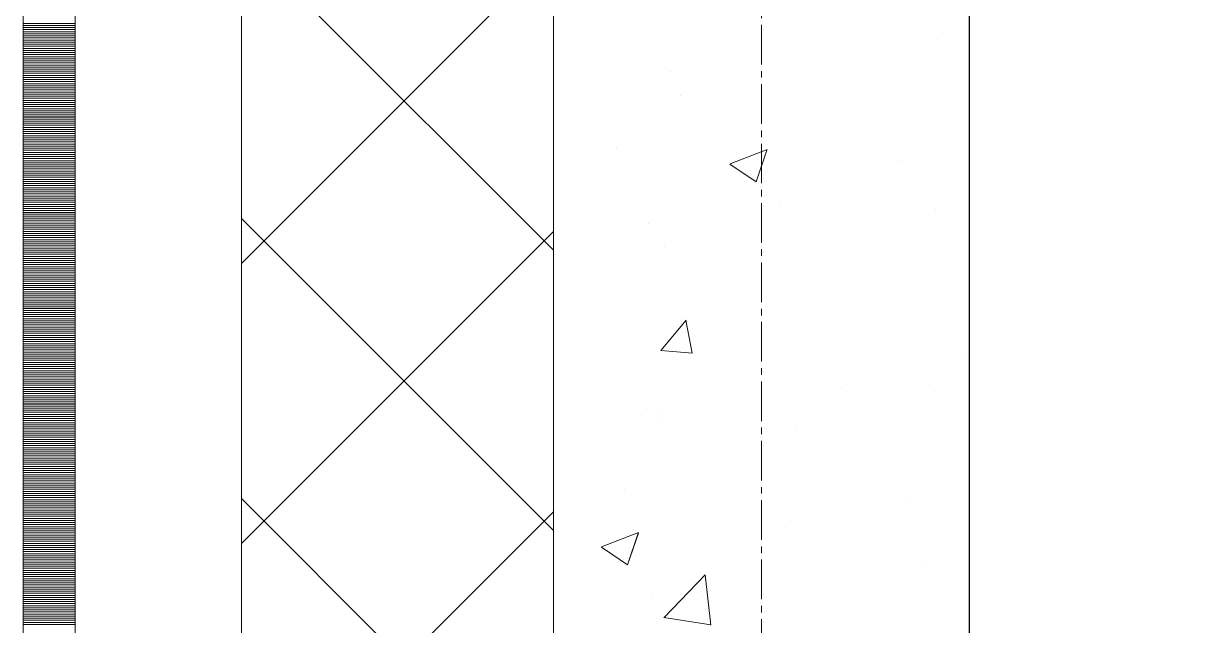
# Model space of a CAD drawing. Header units: millimetres. Extents: x 470010 to 1231400, y -134005 to 421770.
# Drawn here: x 806168 to 806726, y 166780 to 167070 of the extents above; entities that cross this region are included whole.
import ezdxf
from ezdxf.enums import TextEntityAlignment as Align

# ---------------------------------------------------------------- set-up
doc = ezdxf.new("R2010")
doc.units = ezdxf.units.MM
doc.linetypes.add('CENTER2', pattern=[28.575, 19.05, -3.175, 3.175, -3.175])
doc.linetypes.add('DASHED', pattern=[19.05, 12.7, -6.35])
doc.layers.get('Defpoints').update_dxf_attribs({"color": 140})
doc.layers.add('АР_Делит', color=120, linetype='Continuous', lineweight=0, plot=False)
for name, color, linetype, lineweight in [('АР_Стены ПЕНОблок', 52, 'Continuous', 20), ('АР_Тонкая', 254, 'Continuous', 5), ('АР_Утеплитель', 31, 'Continuous', 0), ('АР_Штриховка', 8, 'Continuous', 0)]:
    doc.layers.add(name, color=color, linetype=linetype, lineweight=lineweight)
doc.layers.add('РД_Оси_100', color=7, linetype='Continuous', lineweight=0, true_color=0x525252)
doc.styles.add('style1', font='ARIALN.TTF')

# ---------------------------------------------------------------- blocks, each defined once
blk = doc.blocks.new('СОШ_2200_АР_ОСИ_М100_28.05.24')
at = {"layer": 'АР_Делит', "color": 251, "linetype": 'DASHED', "true_color": 0x636466}
blk.add_lwpolyline([(114955, 135155), (114955, -355), (93595.036, -355), (93595.036, 13855), (94145, 13855), (94145, 68320), (66055, 68320), (66055, 13857.73), (83455, 13857.73), (83455, -355), (45245, -355), (45245, 13145), (44695, 13145), (44695, 26755), (45245, 26755), (45245, 68320), (20455, 68320), (20455, 26755), (27955, 26755), (27955, 13145), (-355, 13145), (-355, 100855)], dxfattribs=at)
at = {"layer": 'РД_Оси_100', "color": 251, "linetype": 'CENTER2', "true_color": 0x636466}
blk.add_line((0, -6155), (0, 139938.679), dxfattribs=at)
blk = doc.blocks.new('A$C9108343f')
at = {"layer": 'АР_Стены ПЕНОблок', "color": 18, "linetype": 'Continuous', "lineweight": 20, "true_color": 0x000000}
for p, q in [((140704.09, 313879.49), (140704.09, 237679.49)), ((140904.09, 237679.49), (140904.09, 313879.49))]:
    blk.add_line(p, q, dxfattribs=at)
at = {"layer": 'АР_Тонкая', "color": 18, "linetype": 'Continuous', "lineweight": 5, "true_color": 0x000000}
for p, q in [((140449.09, 313879.49), (140449.09, 237679.49)), ((140474.09, 313879.49), (140474.09, 237679.49)), ((140474.09, 237679.49), (140474.09, 313879.49)), ((140554.09, 237679.49), (140554.09, 313879.49))]:
    blk.add_line(p, q, dxfattribs=at)
at = {"layer": 'АР_Утеплитель', "color": 18, "linetype": 'Continuous', "lineweight": 0, "true_color": 0x000000}
for p, q in [((140554.09, 313879.49), (140554.09, 237679.49)), ((140704.09, 237679.49), (140704.09, 313879.49))]:
    blk.add_line(p, q, dxfattribs=at)
at = {"layer": 'АР_Штриховка', "color": 18, "linetype": 'Continuous', "lineweight": 0, "true_color": 0x000000}
for p, q in [((140704.09, 267327.15), (140554.09, 267477.15)), ((140554.09, 267320.86), (140704.09, 267470.86)), ((140449.09, 267436.24), (140474.09, 267436.24)), ((140449.09, 267435.24), (140474.09, 267435.24)), ((140449.09, 267434.24), (140474.09, 267434.24)), ((140449.09, 267433.24), (140474.09, 267433.24)), ((140449.09, 267432.24), (140474.09, 267432.24)), ((140449.09, 267431.24), (140474.09, 267431.24)), ((140449.09, 267430.24), (140474.09, 267430.24)), ((140449.09, 267429.24), (140474.09, 267429.24)), ((140891.03, 267431.22), (140891.03, 267431.22)), ((140449.09, 267428.24), (140474.09, 267428.24)), ((140449.09, 267427.24), (140474.09, 267427.24)), ((140449.09, 267426.24), (140474.09, 267426.24)), ((140449.09, 267425.24), (140474.09, 267425.24)), ((140449.09, 267424.24), (140474.09, 267424.24)), ((140449.09, 267423.24), (140474.09, 267423.24)), ((140449.09, 267422.24), (140474.09, 267422.24)), ((140449.09, 267421.24), (140474.09, 267421.24)), ((140449.09, 267420.24), (140474.09, 267420.24)), ((140449.09, 267419.24), (140474.09, 267419.24)), ((140449.09, 267418.24), (140474.09, 267418.24)), ((140449.09, 267417.24), (140474.09, 267417.24)), ((140449.09, 267416.24), (140474.09, 267416.24)), ((140449.09, 267415.24), (140474.09, 267415.24)), ((140449.09, 267414.24), (140474.09, 267414.24)), ((140449.09, 267413.24), (140474.09, 267413.24)), ((140760.61, 267413.33), (140760.61, 267413.33)), ((140449.09, 267412.24), (140474.09, 267412.24)), ((140449.09, 267411.24), (140474.09, 267411.24)), ((140449.09, 267410.24), (140474.09, 267410.24)), ((140449.09, 267409.24), (140474.09, 267409.24)), ((140449.09, 267408.24), (140474.09, 267408.24)), ((140449.09, 267407.24), (140474.09, 267407.24)), ((140449.09, 267406.24), (140474.09, 267406.24)), ((140449.09, 267405.24), (140474.09, 267405.24)), ((140449.09, 267404.24), (140474.09, 267404.24)), ((140449.09, 267403.24), (140474.09, 267403.24)), ((140449.09, 267402.24), (140474.09, 267402.24)), ((140765.24, 267401.51), (140765.24, 267401.51)), ((140449.09, 267401.24), (140474.09, 267401.24)), ((140449.09, 267400.24), (140474.09, 267400.24)), ((140449.09, 267399.24), (140474.09, 267399.24)), ((140449.09, 267398.24), (140474.09, 267398.24)), ((140449.09, 267397.24), (140474.09, 267397.24)), ((140449.09, 267396.24), (140474.09, 267396.24)), ((140449.09, 267395.24), (140474.09, 267395.24)), ((140449.09, 267394.24), (140474.09, 267394.24)), ((140449.09, 267393.24), (140474.09, 267393.24)), ((140449.09, 267392.24), (140474.09, 267392.24)), ((140449.09, 267391.24), (140474.09, 267391.24)), ((140449.09, 267390.24), (140474.09, 267390.24)), ((140449.09, 267389.24), (140474.09, 267389.24)), ((140449.09, 267388.24), (140474.09, 267388.24)), ((140449.09, 267387.24), (140474.09, 267387.24)), ((140449.09, 267386.24), (140474.09, 267386.24)), ((140449.09, 267385.24), (140474.09, 267385.24)), ((140449.09, 267384.24), (140474.09, 267384.24)), ((140449.09, 267383.24), (140474.09, 267383.24)), ((140449.09, 267382.24), (140474.09, 267382.24)), ((140449.09, 267381.24), (140474.09, 267381.24)), ((140449.09, 267380.24), (140474.09, 267380.24)), ((140449.09, 267379.24), (140474.09, 267379.24)), ((140449.09, 267378.24), (140474.09, 267378.24)), ((140449.09, 267377.24), (140474.09, 267377.24)), ((140449.09, 267376.24), (140474.09, 267376.24)), ((140449.09, 267375.24), (140474.09, 267375.24)), ((140449.09, 267374.24), (140474.09, 267374.24)), ((140734.35, 267376.08), (140734.35, 267376.08)), ((140789.01, 267368.74), (140806.8, 267375.57)), ((140801.57, 267360.02), (140806.72, 267375.37)), ((140449.09, 267373.24), (140474.09, 267373.24)), ((140449.09, 267372.24), (140474.09, 267372.24)), ((140449.09, 267371.24), (140474.09, 267371.24)), ((140449.09, 267370.24), (140474.09, 267370.24)), ((140449.09, 267369.24), (140474.09, 267369.24)), ((140449.09, 267368.24), (140474.09, 267368.24)), ((140788.92, 267368.55), (140801.56, 267360.02)), ((140869.94, 267370.36), (140869.94, 267370.36)), ((140449.09, 267367.24), (140474.09, 267367.24)), ((140449.09, 267366.24), (140474.09, 267366.24)), ((140449.09, 267365.24), (140474.09, 267365.24)), ((140449.09, 267364.24), (140474.09, 267364.24)), ((140449.09, 267363.24), (140474.09, 267363.24)), ((140449.09, 267362.24), (140474.09, 267362.24)), ((140449.09, 267361.24), (140474.09, 267361.24)), ((140449.09, 267360.24), (140474.09, 267360.24)), ((140449.09, 267359.24), (140474.09, 267359.24)), ((140449.09, 267358.24), (140474.09, 267358.24)), ((140449.09, 267357.24), (140474.09, 267357.24)), ((140449.09, 267356.24), (140474.09, 267356.24)), ((140449.09, 267355.24), (140474.09, 267355.24)), ((140449.09, 267354.24), (140474.09, 267354.24)), ((140449.09, 267353.24), (140474.09, 267353.24)), ((140449.09, 267352.24), (140474.09, 267352.24)), ((140449.09, 267351.24), (140474.09, 267351.24)), ((140449.09, 267350.24), (140474.09, 267350.24)), ((140449.09, 267349.24), (140474.09, 267349.24)), ((140449.09, 267348.24), (140474.09, 267348.24)), ((140449.09, 267347.24), (140474.09, 267347.24)), ((140449.09, 267346.24), (140474.09, 267346.24)), ((140813.43, 267348.31), (140813.43, 267348.31)), ((140887.94, 267346.66), (140887.94, 267346.66)), ((140449.09, 267345.24), (140474.09, 267345.24)), ((140449.09, 267344.24), (140474.09, 267344.24)), ((140449.09, 267343.24), (140474.09, 267343.24)), ((140449.09, 267342.24), (140474.09, 267342.24)), ((140449.09, 267341.24), (140474.09, 267341.24)), ((140449.09, 267340.24), (140474.09, 267340.24)), ((140704.09, 267192.45), (140554.09, 267342.45)), ((140749.84, 267339.94), (140749.84, 267339.94)), ((140449.09, 267339.24), (140474.09, 267339.24)), ((140449.09, 267338.24), (140474.09, 267338.24)), ((140449.09, 267337.24), (140474.09, 267337.24)), ((140449.09, 267336.24), (140474.09, 267336.24)), ((140449.09, 267335.24), (140474.09, 267335.24)), ((140554.09, 267186.16), (140704.09, 267336.16)), ((140449.09, 267334.24), (140474.09, 267334.24)), ((140449.09, 267333.24), (140474.09, 267333.24)), ((140449.09, 267332.24), (140474.09, 267332.24)), ((140449.09, 267331.24), (140474.09, 267331.24)), ((140449.09, 267330.24), (140474.09, 267330.24)), ((140449.09, 267329.24), (140474.09, 267329.24)), ((140757.52, 267328.78), (140757.52, 267328.78)), ((140449.09, 267328.24), (140474.09, 267328.24)), ((140449.09, 267327.24), (140474.09, 267327.24)), ((140449.09, 267326.24), (140474.09, 267326.24)), ((140449.09, 267325.24), (140474.09, 267325.24)), ((140449.09, 267324.24), (140474.09, 267324.24)), ((140449.09, 267323.24), (140474.09, 267323.24)), ((140449.09, 267322.24), (140474.09, 267322.24)), ((140449.09, 267321.24), (140474.09, 267321.24)), ((140449.09, 267320.24), (140474.09, 267320.24)), ((140449.09, 267319.24), (140474.09, 267319.24)), ((140449.09, 267318.24), (140474.09, 267318.24)), ((140449.09, 267317.24), (140474.09, 267317.24)), ((140449.09, 267316.24), (140474.09, 267316.24)), ((140449.09, 267315.24), (140474.09, 267315.24)), ((140449.09, 267314.24), (140474.09, 267314.24)), ((140449.09, 267313.24), (140474.09, 267313.24)), ((140449.09, 267312.24), (140474.09, 267312.24)), ((140449.09, 267311.24), (140474.09, 267311.24)), ((140449.09, 267310.24), (140474.09, 267310.24)), ((140449.09, 267309.24), (140474.09, 267309.24)), ((140449.09, 267308.24), (140474.09, 267308.24)), ((140449.09, 267307.24), (140474.09, 267307.24)), ((140449.09, 267306.24), (140474.09, 267306.24)), ((140449.09, 267305.24), (140474.09, 267305.24)), ((140449.09, 267304.24), (140474.09, 267304.24)), ((140449.09, 267303.24), (140474.09, 267303.24)), ((140449.09, 267302.24), (140474.09, 267302.24)), ((140449.09, 267301.24), (140474.09, 267301.24)), ((140449.09, 267300.24), (140474.09, 267300.24)), ((140449.09, 267299.24), (140474.09, 267299.24)), ((140449.09, 267298.24), (140474.09, 267298.24)), ((140449.09, 267297.24), (140474.09, 267297.24)), ((140449.09, 267296.24), (140474.09, 267296.24)), ((140449.09, 267295.24), (140474.09, 267295.24)), ((140449.09, 267294.24), (140474.09, 267294.24)), ((140449.09, 267293.24), (140474.09, 267293.24)), ((140449.09, 267292.24), (140474.09, 267292.24)), ((140449.09, 267291.24), (140474.09, 267291.24)), ((140449.09, 267290.24), (140474.09, 267290.24)), ((140755.73, 267278.98), (140767.98, 267293.57)), ((140770.73, 267277.61), (140767.8, 267293.53)), ((140449.09, 267289.24), (140474.09, 267289.24)), ((140449.09, 267288.24), (140474.09, 267288.24)), ((140449.09, 267287.24), (140474.09, 267287.24)), ((140449.09, 267286.24), (140474.09, 267286.24)), ((140449.09, 267285.24), (140474.09, 267285.24)), ((140449.09, 267284.24), (140474.09, 267284.24)), ((140449.09, 267283.24), (140474.09, 267283.24)), ((140449.09, 267282.24), (140474.09, 267282.24)), ((140449.09, 267281.24), (140474.09, 267281.24)), ((140449.09, 267280.24), (140474.09, 267280.24)), ((140449.09, 267279.24), (140474.09, 267279.24)), ((140755.73, 267278.97), (140770.92, 267277.64)), ((140449.09, 267278.24), (140474.09, 267278.24)), ((140449.09, 267277.24), (140474.09, 267277.24)), ((140449.09, 267276.24), (140474.09, 267276.24)), ((140449.09, 267275.24), (140474.09, 267275.24)), ((140449.09, 267274.24), (140474.09, 267274.24)), ((140449.09, 267273.24), (140474.09, 267273.24)), ((140902.88, 267275.38), (140902.88, 267275.38)), ((140449.09, 267272.24), (140474.09, 267272.24)), ((140449.09, 267271.24), (140474.09, 267271.24)), ((140449.09, 267270.24), (140474.09, 267270.24)), ((140449.09, 267269.24), (140474.09, 267269.24)), ((140449.09, 267268.24), (140474.09, 267268.24)), ((140449.09, 267267.24), (140474.09, 267267.24)), ((140449.09, 267266.24), (140474.09, 267266.24)), ((140449.09, 267265.24), (140474.09, 267265.24)), ((140449.09, 267264.24), (140474.09, 267264.24)), ((140449.09, 267263.24), (140474.09, 267263.24)), ((140449.09, 267262.24), (140474.09, 267262.24)), ((140884.85, 267262.11), (140884.85, 267262.11)), ((140449.09, 267261.24), (140474.09, 267261.24)), ((140449.09, 267260.24), (140474.09, 267260.24)), ((140449.09, 267259.24), (140474.09, 267259.24)), ((140449.09, 267258.24), (140474.09, 267258.24)), ((140449.09, 267257.24), (140474.09, 267257.24)), ((140449.09, 267256.24), (140474.09, 267256.24)), ((140842.81, 267260.8), (140842.81, 267260.8)), ((140449.09, 267255.24), (140474.09, 267255.24)), ((140449.09, 267254.24), (140474.09, 267254.24)), ((140449.09, 267253.24), (140474.09, 267253.24)), ((140449.09, 267252.24), (140474.09, 267252.24)), ((140449.09, 267251.24), (140474.09, 267251.24)), ((140449.09, 267250.24), (140474.09, 267250.24)), ((140449.09, 267249.24), (140474.09, 267249.24)), ((140449.09, 267248.24), (140474.09, 267248.24)), ((140449.09, 267247.24), (140474.09, 267247.24)), ((140449.09, 267246.24), (140474.09, 267246.24)), ((140449.09, 267245.24), (140474.09, 267245.24)), ((140746.61, 267248.13), (140746.61, 267248.13)), ((140754.75, 267249.95), (140754.75, 267249.95)), ((140449.09, 267244.24), (140474.09, 267244.24)), ((140449.09, 267243.24), (140474.09, 267243.24)), ((140449.09, 267242.24), (140474.09, 267242.24)), ((140449.09, 267241.24), (140474.09, 267241.24)), ((140449.09, 267240.24), (140474.09, 267240.24)), ((140754.44, 267244.22), (140754.44, 267244.22)), ((140820.48, 267240.56), (140820.48, 267240.56)), ((140449.09, 267239.24), (140474.09, 267239.24)), ((140449.09, 267238.24), (140474.09, 267238.24)), ((140449.09, 267237.24), (140474.09, 267237.24)), ((140449.09, 267236.24), (140474.09, 267236.24)), ((140449.09, 267235.24), (140474.09, 267235.24)), ((140449.09, 267234.24), (140474.09, 267234.24)), ((140449.09, 267233.24), (140474.09, 267233.24)), ((140449.09, 267232.24), (140474.09, 267232.24)), ((140449.09, 267231.24), (140474.09, 267231.24)), ((140449.09, 267230.24), (140474.09, 267230.24)), ((140449.09, 267229.24), (140474.09, 267229.24)), ((140449.09, 267228.24), (140474.09, 267228.24)), ((140449.09, 267227.24), (140474.09, 267227.24)), ((140449.09, 267226.24), (140474.09, 267226.24)), ((140449.09, 267225.24), (140474.09, 267225.24)), ((140449.09, 267224.24), (140474.09, 267224.24)), ((140449.09, 267223.24), (140474.09, 267223.24)), ((140449.09, 267222.24), (140474.09, 267222.24)), ((140449.09, 267221.24), (140474.09, 267221.24)), ((140449.09, 267220.24), (140474.09, 267220.24)), ((140449.09, 267219.24), (140474.09, 267219.24)), ((140449.09, 267218.24), (140474.09, 267218.24)), ((140449.09, 267217.24), (140474.09, 267217.24)), ((140449.09, 267216.24), (140474.09, 267216.24)), ((140449.09, 267215.24), (140474.09, 267215.24)), ((140449.09, 267214.24), (140474.09, 267214.24)), ((140449.09, 267213.24), (140474.09, 267213.24)), ((140449.09, 267212.24), (140474.09, 267212.24)), ((140738.45, 267212.17), (140738.45, 267212.17)), ((140449.09, 267211.24), (140474.09, 267211.24)), ((140449.09, 267210.24), (140474.09, 267210.24)), ((140449.09, 267209.24), (140474.09, 267209.24)), ((140449.09, 267208.24), (140474.09, 267208.24)), ((140449.09, 267207.24), (140474.09, 267207.24)), ((140449.09, 267206.24), (140474.09, 267206.24)), ((140704.09, 267057.74), (140554.09, 267207.74)), ((140874.04, 267206.44), (140874.04, 267206.44)), ((140449.09, 267205.24), (140474.09, 267205.24)), ((140449.09, 267204.24), (140474.09, 267204.24)), ((140449.09, 267203.24), (140474.09, 267203.24)), ((140449.09, 267202.24), (140474.09, 267202.24)), ((140449.09, 267201.24), (140474.09, 267201.24)), ((140554.09, 267051.45), (140704.09, 267201.45)), ((140449.09, 267200.24), (140474.09, 267200.24)), ((140449.09, 267199.24), (140474.09, 267199.24)), ((140449.09, 267198.24), (140474.09, 267198.24)), ((140449.09, 267197.24), (140474.09, 267197.24)), ((140449.09, 267196.24), (140474.09, 267196.24)), ((140449.09, 267195.24), (140474.09, 267195.24)), ((140449.09, 267194.24), (140474.09, 267194.24)), ((140449.09, 267193.24), (140474.09, 267193.24)), ((140449.09, 267192.24), (140474.09, 267192.24)), ((140449.09, 267191.24), (140474.09, 267191.24)), ((140449.09, 267190.24), (140474.09, 267190.24)), ((140727.21, 267184.55), (140744.99, 267191.38)), ((140739.76, 267175.83), (140744.91, 267191.18)), ((140815.61, 267194.18), (140815.61, 267194.18)), ((140449.09, 267189.24), (140474.09, 267189.24)), ((140449.09, 267188.24), (140474.09, 267188.24)), ((140449.09, 267187.24), (140474.09, 267187.24)), ((140449.09, 267186.24), (140474.09, 267186.24)), ((140449.09, 267185.24), (140474.09, 267185.24)), ((140449.09, 267184.24), (140474.09, 267184.24)), ((140727.12, 267184.36), (140739.76, 267175.84)), ((140449.09, 267183.24), (140474.09, 267183.24)), ((140449.09, 267182.24), (140474.09, 267182.24)), ((140449.09, 267181.24), (140474.09, 267181.24)), ((140449.09, 267180.24), (140474.09, 267180.24)), ((140449.09, 267179.24), (140474.09, 267179.24)), ((140449.09, 267178.24), (140474.09, 267178.24)), ((140449.09, 267177.24), (140474.09, 267177.24)), ((140449.09, 267176.24), (140474.09, 267176.24)), ((140449.09, 267175.24), (140474.09, 267175.24)), ((140449.09, 267174.24), (140474.09, 267174.24)), ((140449.09, 267173.24), (140474.09, 267173.24)), ((140881.76, 267177.55), (140881.76, 267177.55)), ((140449.09, 267172.24), (140474.09, 267172.24)), ((140449.09, 267171.24), (140474.09, 267171.24)), ((140449.09, 267170.24), (140474.09, 267170.24)), ((140449.09, 267169.24), (140474.09, 267169.24)), ((140449.09, 267168.24), (140474.09, 267168.24)), ((140449.09, 267167.24), (140474.09, 267167.24)), ((140757.23, 267150.47), (140777.01, 267171.09)), ((140779.79, 267146.96), (140776.98, 267171.08)), ((140449.09, 267166.24), (140474.09, 267166.24)), ((140449.09, 267165.24), (140474.09, 267165.24)), ((140449.09, 267164.24), (140474.09, 267164.24)), ((140449.09, 267163.24), (140474.09, 267163.24)), ((140449.09, 267162.24), (140474.09, 267162.24)), ((140449.09, 267161.24), (140474.09, 267161.24)), ((140449.09, 267160.24), (140474.09, 267160.24)), ((140449.09, 267159.24), (140474.09, 267159.24)), ((140449.09, 267158.24), (140474.09, 267158.24)), ((140449.09, 267157.24), (140474.09, 267157.24)), ((140449.09, 267156.24), (140474.09, 267156.24)), ((140751.35, 267159.67), (140751.35, 267159.67)), ((140775.99, 267160.62), (140775.99, 267160.62)), ((140449.09, 267155.24), (140474.09, 267155.24)), ((140449.09, 267154.24), (140474.09, 267154.24)), ((140449.09, 267153.24), (140474.09, 267153.24)), ((140449.09, 267152.24), (140474.09, 267152.24)), ((140449.09, 267151.24), (140474.09, 267151.24)), ((140449.09, 267150.24), (140474.09, 267150.24)), ((140757.21, 267150.51), (140779.8, 267147.01)), ((140449.09, 267149.24), (140474.09, 267149.24)), ((140449.09, 267148.24), (140474.09, 267148.24)), ((140449.09, 267147.24), (140474.09, 267147.24))]:
    blk.add_line(p, q, dxfattribs=at)
at = {"layer": 'РД_Оси_100'}
blk.add_blockref('СОШ_2200_АР_ОСИ_М100_28.05.24', (140804.09, 223079.49), dxfattribs=at)
at = {"layer": 'Defpoints', "color": 18, "true_color": 0x000000, "style": 'style1'}
for p in [(143949.34, 316089.12), (143974.98, 281639.5), (143890.4, 273244.71), (143839.99, 264276.81), (143967.75, 254892.38), (12251.96, 104178.14), (12382.58, 96023.14)]:
    blk.add_attdef('АР-ПОМЕЩЕНИЕ:НАИМЕНОВАНИЕ', text='', height=100, dxfattribs=at).set_placement(p, align=Align.MIDDLE)
at = {"layer": 'Defpoints', "color": 18, "true_color": 0x000000, "style": 'style1', "flags": 8}
for p in [(143951.3, 279099.09), (143848.34, 269251.11), (143875.33, 260094.25), (144049.74, 250824.7), (163419.28, 238153.36), (155897.46, 237965.97), (183037.2, 237965.97), (143342.94, 237876.19)]:
    blk.add_attdef('АР-ПОМЕЩЕНИЕ:НАИМЕНОВАНИЕ', text='', height=100, dxfattribs=at).set_placement(p, align=Align.MIDDLE)

msp = doc.modelspace()

# ---------------------------------------------------------------- linework, layer by layer
at = {"layer": 'АР_Стены ПЕНОблок', "color": 18, "linetype": 'Continuous', "lineweight": 20, "true_color": 0x000000}
for p, q in [((806422.706, 213513.251), (806422.706, 137313.251)), ((806622.706, 137313.251), (806622.706, 213513.251))]:
    msp.add_line(p, q, dxfattribs=at)
at = {"layer": 'АР_Тонкая', "color": 18, "linetype": 'Continuous', "lineweight": 5, "true_color": 0x000000}
for p, q in [((806167.706, 213513.251), (806167.706, 137313.251)), ((806192.706, 213513.251), (806192.706, 137313.251)), ((806192.706, 137313.251), (806192.706, 213513.251)), ((806272.706, 137313.251), (806272.706, 213513.251))]:
    msp.add_line(p, q, dxfattribs=at)
at = {"layer": 'АР_Утеплитель', "color": 18, "linetype": 'Continuous', "lineweight": 0, "true_color": 0x000000}
for p, q in [((806272.706, 213513.251), (806272.706, 137313.251)), ((806422.706, 137313.251), (806422.706, 213513.251))]:
    msp.add_line(p, q, dxfattribs=at)
at = {"layer": 'АР_Штриховка', "color": 18, "linetype": 'Continuous', "lineweight": 0, "true_color": 0x000000}
for p, q in [((806422.706, 166960.907), (806272.706, 167110.907)), ((806272.706, 166954.62), (806422.706, 167104.62)), ((806167.706, 167070), (806192.706, 167070)), ((806167.706, 167069), (806192.706, 167069)), ((806167.706, 167068), (806192.706, 167068)), ((806167.706, 167067), (806192.706, 167067)), ((806167.706, 167066), (806192.706, 167066)), ((806167.706, 167065), (806192.706, 167065)), ((806167.706, 167064), (806192.706, 167064)), ((806167.706, 167063), (806192.706, 167063)), ((806167.706, 167062), (806192.706, 167062)), ((806167.706, 167061), (806192.706, 167061)), ((806167.706, 167060), (806192.706, 167060)), ((806167.706, 167059), (806192.706, 167059)), ((806167.706, 167058), (806192.706, 167058)), ((806167.706, 167057), (806192.706, 167057)), ((806167.706, 167056), (806192.706, 167056)), ((806167.706, 167055), (806192.706, 167055)), ((806167.706, 167054), (806192.706, 167054)), ((806167.706, 167053), (806192.706, 167053)), ((806167.706, 167052), (806192.706, 167052)), ((806167.706, 167051), (806192.706, 167051)), ((806167.706, 167050), (806192.706, 167050)), ((806167.706, 167049), (806192.706, 167049)), ((806167.706, 167048), (806192.706, 167048)), ((806167.706, 167047), (806192.706, 167047)), ((806167.706, 167046), (806192.706, 167046)), ((806167.706, 167045), (806192.706, 167045)), ((806167.706, 167044), (806192.706, 167044)), ((806167.706, 167043), (806192.706, 167043)), ((806167.706, 167042), (806192.706, 167042)), ((806167.706, 167041), (806192.706, 167041)), ((806167.706, 167040), (806192.706, 167040)), ((806167.706, 167039), (806192.706, 167039)), ((806167.706, 167038), (806192.706, 167038)), ((806167.706, 167037), (806192.706, 167037)), ((806167.706, 167036), (806192.706, 167036)), ((806167.706, 167035), (806192.706, 167035)), ((806167.706, 167034), (806192.706, 167034)), ((806167.706, 167033), (806192.706, 167033)), ((806167.706, 167032), (806192.706, 167032)), ((806167.706, 167031), (806192.706, 167031)), ((806167.706, 167030), (806192.706, 167030)), ((806167.706, 167029), (806192.706, 167029)), ((806167.706, 167028), (806192.706, 167028)), ((806167.706, 167027), (806192.706, 167027)), ((806167.706, 167026), (806192.706, 167026)), ((806167.706, 167025), (806192.706, 167025)), ((806167.706, 167024), (806192.706, 167024)), ((806167.706, 167023), (806192.706, 167023)), ((806167.706, 167022), (806192.706, 167022)), ((806167.706, 167021), (806192.706, 167021)), ((806167.706, 167020), (806192.706, 167020)), ((806167.706, 167019), (806192.706, 167019)), ((806167.706, 167018), (806192.706, 167018)), ((806167.706, 167017), (806192.706, 167017)), ((806167.706, 167016), (806192.706, 167016)), ((806167.706, 167015), (806192.706, 167015)), ((806167.706, 167014), (806192.706, 167014)), ((806167.706, 167013), (806192.706, 167013)), ((806167.706, 167012), (806192.706, 167012)), ((806167.706, 167011), (806192.706, 167011)), ((806167.706, 167010), (806192.706, 167010)), ((806167.706, 167009), (806192.706, 167009)), ((806167.706, 167008), (806192.706, 167008)), ((806167.706, 167007), (806192.706, 167007)), ((806167.706, 167006), (806192.706, 167006)), ((806167.706, 167005), (806192.706, 167005)), ((806507.624, 167002.499), (806525.409, 167009.326)), ((806520.178, 166993.779), (806525.328, 167009.128)), ((806167.706, 167004), (806192.706, 167004)), ((806167.706, 167003), (806192.706, 167003)), ((806167.706, 167002), (806192.706, 167002)), ((806167.706, 167001), (806192.706, 167001)), ((806167.706, 167000), (806192.706, 167000)), ((806167.706, 166999), (806192.706, 166999)), ((806507.535, 167002.303), (806520.17, 166993.781)), ((806167.706, 166998), (806192.706, 166998)), ((806167.706, 166997), (806192.706, 166997)), ((806167.706, 166996), (806192.706, 166996)), ((806167.706, 166995), (806192.706, 166995)), ((806167.706, 166994), (806192.706, 166994)), ((806167.706, 166993), (806192.706, 166993)), ((806167.706, 166992), (806192.706, 166992)), ((806167.706, 166991), (806192.706, 166991)), ((806167.706, 166990), (806192.706, 166990)), ((806167.706, 166989), (806192.706, 166989)), ((806167.706, 166988), (806192.706, 166988)), ((806167.706, 166987), (806192.706, 166987)), ((806167.706, 166986), (806192.706, 166986)), ((806167.706, 166985), (806192.706, 166985)), ((806167.706, 166984), (806192.706, 166984)), ((806167.706, 166983), (806192.706, 166983)), ((806167.706, 166982), (806192.706, 166982)), ((806167.706, 166981), (806192.706, 166981)), ((806167.706, 166980), (806192.706, 166980)), ((806167.706, 166979), (806192.706, 166979)), ((806167.706, 166978), (806192.706, 166978)), ((806167.706, 166977), (806192.706, 166977)), ((806167.706, 166976), (806192.706, 166976)), ((806167.706, 166975), (806192.706, 166975)), ((806167.706, 166974), (806192.706, 166974)), ((806167.706, 166973), (806192.706, 166973)), ((806167.706, 166972), (806192.706, 166972)), ((806167.706, 166971), (806192.706, 166971)), ((806422.706, 166826.203), (806272.706, 166976.203)), ((806167.706, 166970), (806192.706, 166970)), ((806167.706, 166969), (806192.706, 166969)), ((806167.706, 166968), (806192.706, 166968)), ((806167.706, 166967), (806192.706, 166967)), ((806167.706, 166966), (806192.706, 166966)), ((806272.706, 166819.917), (806422.706, 166969.917)), ((806167.706, 166965), (806192.706, 166965)), ((806167.706, 166964), (806192.706, 166964)), ((806167.706, 166963), (806192.706, 166963)), ((806167.706, 166962), (806192.706, 166962)), ((806167.706, 166961), (806192.706, 166961)), ((806167.706, 166960), (806192.706, 166960)), ((806167.706, 166959), (806192.706, 166959)), ((806167.706, 166958), (806192.706, 166958)), ((806167.706, 166957), (806192.706, 166957)), ((806167.706, 166956), (806192.706, 166956)), ((806167.706, 166955), (806192.706, 166955)), ((806167.706, 166954), (806192.706, 166954)), ((806167.706, 166953), (806192.706, 166953)), ((806167.706, 166952), (806192.706, 166952)), ((806167.706, 166951), (806192.706, 166951)), ((806167.706, 166950), (806192.706, 166950)), ((806167.706, 166949), (806192.706, 166949)), ((806167.706, 166948), (806192.706, 166948)), ((806167.706, 166947), (806192.706, 166947)), ((806167.706, 166946), (806192.706, 166946)), ((806167.706, 166945), (806192.706, 166945)), ((806167.706, 166944), (806192.706, 166944)), ((806167.706, 166943), (806192.706, 166943)), ((806167.706, 166942), (806192.706, 166942)), ((806167.706, 166941), (806192.706, 166941)), ((806167.706, 166940), (806192.706, 166940)), ((806167.706, 166939), (806192.706, 166939)), ((806167.706, 166938), (806192.706, 166938)), ((806167.706, 166937), (806192.706, 166937)), ((806167.706, 166936), (806192.706, 166936)), ((806167.706, 166935), (806192.706, 166935)), ((806167.706, 166934), (806192.706, 166934)), ((806167.706, 166933), (806192.706, 166933)), ((806167.706, 166932), (806192.706, 166932)), ((806167.706, 166931), (806192.706, 166931)), ((806167.706, 166930), (806192.706, 166930)), ((806167.706, 166929), (806192.706, 166929)), ((806167.706, 166928), (806192.706, 166928)), ((806167.706, 166927), (806192.706, 166927)), ((806474.347, 166912.738), (806486.592, 166927.331)), ((806489.346, 166911.366), (806486.409, 166927.287)), ((806167.706, 166926), (806192.706, 166926)), ((806167.706, 166925), (806192.706, 166925)), ((806167.706, 166924), (806192.706, 166924)), ((806167.706, 166923), (806192.706, 166923)), ((806167.706, 166922), (806192.706, 166922)), ((806167.706, 166921), (806192.706, 166921)), ((806167.706, 166920), (806192.706, 166920)), ((806167.706, 166919), (806192.706, 166919)), ((806167.706, 166918), (806192.706, 166918)), ((806167.706, 166917), (806192.706, 166917)), ((806167.706, 166916), (806192.706, 166916)), ((806167.706, 166915), (806192.706, 166915)), ((806167.706, 166914), (806192.706, 166914)), ((806167.706, 166913), (806192.706, 166913)), ((806167.706, 166912), (806192.706, 166912)), ((806167.706, 166911), (806192.706, 166911)), ((806167.706, 166910), (806192.706, 166910)), ((806474.346, 166912.728), (806489.528, 166911.4)), ((806167.706, 166909), (806192.706, 166909)), ((806167.706, 166908), (806192.706, 166908)), ((806167.706, 166907), (806192.706, 166907)), ((806167.706, 166906), (806192.706, 166906)), ((806167.706, 166905), (806192.706, 166905)), ((806167.706, 166904), (806192.706, 166904)), ((806167.706, 166903), (806192.706, 166903)), ((806167.706, 166902), (806192.706, 166902)), ((806167.706, 166901), (806192.706, 166901)), ((806167.706, 166900), (806192.706, 166900)), ((806167.706, 166899), (806192.706, 166899)), ((806167.706, 166898), (806192.706, 166898)), ((806167.706, 166897), (806192.706, 166897)), ((806167.706, 166896), (806192.706, 166896)), ((806167.706, 166895), (806192.706, 166895)), ((806167.706, 166894), (806192.706, 166894)), ((806167.706, 166893), (806192.706, 166893)), ((806167.706, 166892), (806192.706, 166892)), ((806167.706, 166891), (806192.706, 166891)), ((806167.706, 166890), (806192.706, 166890)), ((806167.706, 166889), (806192.706, 166889)), ((806167.706, 166888), (806192.706, 166888)), ((806167.706, 166887), (806192.706, 166887)), ((806167.706, 166886), (806192.706, 166886)), ((806167.706, 166885), (806192.706, 166885)), ((806167.706, 166884), (806192.706, 166884)), ((806167.706, 166883), (806192.706, 166883)), ((806167.706, 166882), (806192.706, 166882)), ((806167.706, 166881), (806192.706, 166881)), ((806167.706, 166880), (806192.706, 166880)), ((806167.706, 166879), (806192.706, 166879)), ((806167.706, 166878), (806192.706, 166878)), ((806167.706, 166877), (806192.706, 166877)), ((806167.706, 166876), (806192.706, 166876)), ((806167.706, 166875), (806192.706, 166875)), ((806167.706, 166874), (806192.706, 166874)), ((806167.706, 166873), (806192.706, 166873)), ((806167.706, 166872), (806192.706, 166872)), ((806167.706, 166871), (806192.706, 166871)), ((806167.706, 166870), (806192.706, 166870)), ((806167.706, 166869), (806192.706, 166869)), ((806167.706, 166868), (806192.706, 166868)), ((806167.706, 166867), (806192.706, 166867)), ((806167.706, 166866), (806192.706, 166866)), ((806167.706, 166865), (806192.706, 166865)), ((806167.706, 166864), (806192.706, 166864)), ((806167.706, 166863), (806192.706, 166863)), ((806167.706, 166862), (806192.706, 166862)), ((806167.706, 166861), (806192.706, 166861)), ((806167.706, 166860), (806192.706, 166860)), ((806167.706, 166859), (806192.706, 166859)), ((806167.706, 166858), (806192.706, 166858)), ((806167.706, 166857), (806192.706, 166857)), ((806167.706, 166856), (806192.706, 166856)), ((806167.706, 166855), (806192.706, 166855)), ((806167.706, 166854), (806192.706, 166854)), ((806167.706, 166853), (806192.706, 166853)), ((806167.706, 166852), (806192.706, 166852)), ((806167.706, 166851), (806192.706, 166851)), ((806167.706, 166850), (806192.706, 166850)), ((806167.706, 166849), (806192.706, 166849)), ((806167.706, 166848), (806192.706, 166848)), ((806167.706, 166847), (806192.706, 166847)), ((806167.706, 166846), (806192.706, 166846)), ((806167.706, 166845), (806192.706, 166845)), ((806167.706, 166844), (806192.706, 166844)), ((806167.706, 166843), (806192.706, 166843)), ((806167.706, 166842), (806192.706, 166842)), ((806167.706, 166841), (806192.706, 166841)), ((806167.706, 166840), (806192.706, 166840)), ((806167.706, 166839), (806192.706, 166839)), ((806167.706, 166838), (806192.706, 166838)), ((806167.706, 166837), (806192.706, 166837)), ((806422.706, 166691.5), (806272.706, 166841.5)), ((806167.706, 166836), (806192.706, 166836)), ((806167.706, 166835), (806192.706, 166835)), ((806167.706, 166834), (806192.706, 166834)), ((806167.706, 166833), (806192.706, 166833)), ((806167.706, 166832), (806192.706, 166832)), ((806272.706, 166685.213), (806422.706, 166835.213)), ((806167.706, 166831), (806192.706, 166831)), ((806167.706, 166830), (806192.706, 166830)), ((806167.706, 166829), (806192.706, 166829)), ((806167.706, 166828), (806192.706, 166828)), ((806167.706, 166827), (806192.706, 166827)), ((806167.706, 166826), (806192.706, 166826)), ((806167.706, 166825), (806192.706, 166825)), ((806167.706, 166824), (806192.706, 166824)), ((806167.706, 166823), (806192.706, 166823)), ((806167.706, 166822), (806192.706, 166822)), ((806167.706, 166821), (806192.706, 166821)), ((806445.822, 166818.311), (806463.607, 166825.138)), ((806458.375, 166809.591), (806463.526, 166824.94)), ((806167.706, 166820), (806192.706, 166820)), ((806167.706, 166819), (806192.706, 166819)), ((806167.706, 166818), (806192.706, 166818)), ((806167.706, 166817), (806192.706, 166817)), ((806167.706, 166816), (806192.706, 166816)), ((806167.706, 166815), (806192.706, 166815)), ((806445.733, 166818.115), (806458.368, 166809.593)), ((806167.706, 166814), (806192.706, 166814)), ((806167.706, 166813), (806192.706, 166813)), ((806167.706, 166812), (806192.706, 166812)), ((806167.706, 166811), (806192.706, 166811)), ((806167.706, 166810), (806192.706, 166810)), ((806167.706, 166809), (806192.706, 166809)), ((806167.706, 166808), (806192.706, 166808)), ((806167.706, 166807), (806192.706, 166807)), ((806167.706, 166806), (806192.706, 166806)), ((806167.706, 166805), (806192.706, 166805)), ((806167.706, 166804), (806192.706, 166804)), ((806475.839, 166784.224), (806495.622, 166804.843)), ((806498.4, 166780.718), (806495.594, 166804.84)), ((806167.706, 166803), (806192.706, 166803)), ((806167.706, 166802), (806192.706, 166802)), ((806167.706, 166801), (806192.706, 166801)), ((806167.706, 166800), (806192.706, 166800)), ((806167.706, 166799), (806192.706, 166799)), ((806167.706, 166798), (806192.706, 166798)), ((806167.706, 166797), (806192.706, 166797)), ((806167.706, 166796), (806192.706, 166796)), ((806167.706, 166795), (806192.706, 166795)), ((806167.706, 166794), (806192.706, 166794)), ((806167.706, 166793), (806192.706, 166793)), ((806167.706, 166792), (806192.706, 166792)), ((806167.706, 166791), (806192.706, 166791)), ((806167.706, 166790), (806192.706, 166790)), ((806167.706, 166789), (806192.706, 166789)), ((806167.706, 166788), (806192.706, 166788)), ((806167.706, 166787), (806192.706, 166787)), ((806167.706, 166786), (806192.706, 166786)), ((806167.706, 166785), (806192.706, 166785)), ((806167.706, 166784), (806192.706, 166784)), ((806167.706, 166783), (806192.706, 166783)), ((806167.706, 166782), (806192.706, 166782)), ((806475.818, 166784.269), (806498.407, 166780.765)), ((806167.706, 166781), (806192.706, 166781))]:
    msp.add_line(p, q, dxfattribs=at)

# ---------------------------------------------------------------- block references
msp.add_blockref('A$C9108343f', (665718.612, -100366.242))
at = {"layer": 'РД_Оси_100'}
msp.add_blockref('СОШ_2200_АР_ОСИ_М100_28.05.24', (806522.706, 122713.251), dxfattribs=at)

doc.saveas('drawing.dxf')
